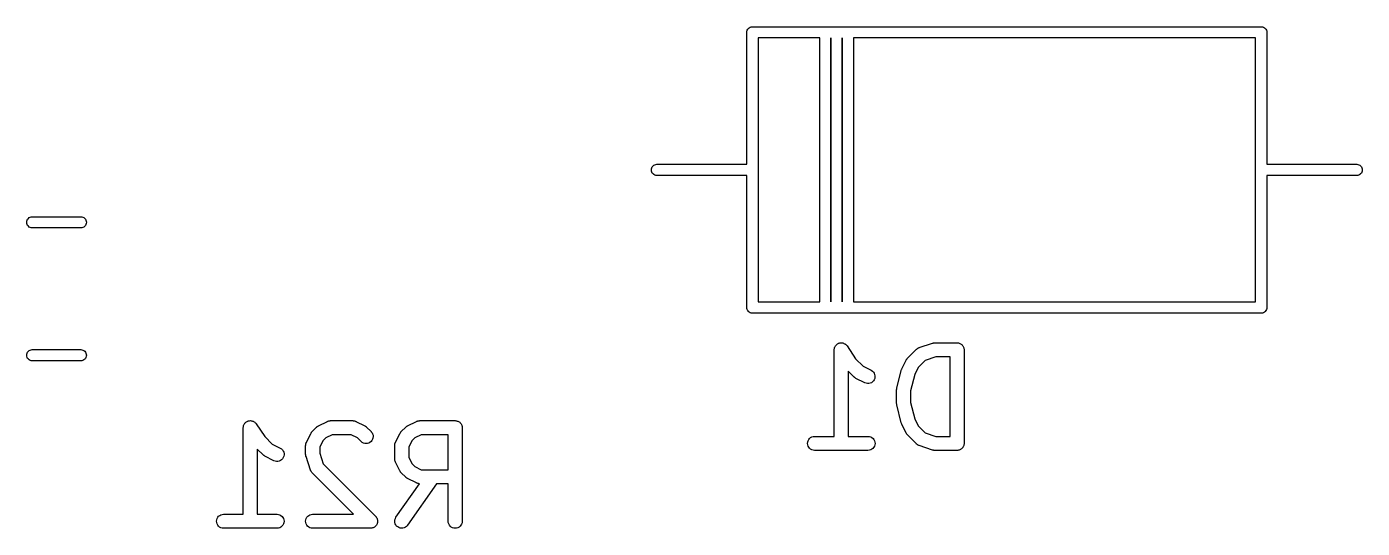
# Model space of a CAD drawing. Extents: x 0.77 to 5.19, y -2.29 to -0.61.
# Drawn here: x 3.087 to 3.65, y -0.851 to -0.64 of the extents above; entities that cross this region are included whole.
import ezdxf

# ---------------------------------------------------------------- set-up
doc = ezdxf.new("R2010")
doc.units = 0
doc.header["$MEASUREMENT"] = 0
doc.layers.add('BLACK', color=7, linetype='CONTINUOUS')

msp = doc.modelspace()

# ---------------------------------------------------------------- linework, layer by layer
at = {"layer": 'BLACK', "linetype": 'CONTINUOUS'}
for p, q in [((3.39072, -0.641218), (3.39094, -0.640807)), ((3.39094, -0.640807), (3.39123, -0.640448)), ((3.39123, -0.640448), (3.39159, -0.640152)), ((3.39159, -0.640152), (3.39201, -0.639933)), ((3.39201, -0.639933), (3.39245, -0.639798)), ((3.39245, -0.639798), (3.3928, -0.639764)), ((3.3928, -0.639764), (3.39291, -0.639752)), ((3.3928, -0.639764), (3.3928, -0.639764)), ((3.39291, -0.639752), (3.39303, -0.639764)), ((3.39303, -0.639764), (3.42351, -0.639764)), ((3.42351, -0.639764), (3.42362, -0.639752)), ((3.42362, -0.639752), (3.42374, -0.639764)), ((3.42374, -0.639764), (3.42823, -0.639764)), ((3.42823, -0.639764), (3.42835, -0.639752)), ((3.42835, -0.639752), (3.42846, -0.639764)), ((3.42846, -0.639764), (3.43295, -0.639764)), ((3.43295, -0.639764), (3.43307, -0.639752)), ((3.43307, -0.639752), (3.43319, -0.639764)), ((3.43319, -0.639764), (3.60697, -0.639764)), ((3.60697, -0.639764), (3.60709, -0.639752)), ((3.60709, -0.639752), (3.6072, -0.639764)), ((3.6072, -0.639764), (3.6072, -0.639764)), ((3.6072, -0.639764), (3.60755, -0.639798)), ((3.60755, -0.639798), (3.60799, -0.639933)), ((3.60799, -0.639933), (3.60841, -0.640152)), ((3.60841, -0.640152), (3.60877, -0.640448)), ((3.60877, -0.640448), (3.60906, -0.640807)), ((3.60906, -0.640807), (3.60928, -0.641218)), ((3.39054, -0.642126), (3.39059, -0.641663)), ((3.39055, -0.642242), (3.39054, -0.642126)), ((3.39055, -0.697638), (3.39055, -0.642242)), ((3.39059, -0.641663), (3.39072, -0.641218)), ((3.39528, -0.644488), (3.39528, -0.699884)), ((3.42126, -0.644488), (3.39528, -0.644488)), ((3.42126, -0.755512), (3.42126, -0.644488)), ((3.42598, -0.644488), (3.42598, -0.755512)), ((3.42598, -0.755512), (3.42598, -0.644488)), ((3.42598, -0.644488), (3.42598, -0.644488)), ((3.43071, -0.644488), (3.43071, -0.755512)), ((3.43071, -0.755512), (3.43071, -0.644488)), ((3.43071, -0.644488), (3.43071, -0.644488)), ((3.43543, -0.644488), (3.43543, -0.755512)), ((3.60472, -0.644488), (3.43543, -0.644488)), ((3.60472, -0.699884), (3.60472, -0.644488)), ((3.60928, -0.641218), (3.60941, -0.641663)), ((3.60941, -0.641663), (3.60946, -0.642126)), ((3.60946, -0.642126), (3.60945, -0.642242)), ((3.60945, -0.642242), (3.60945, -0.697638)), ((3.35038, -0.7), (3.35043, -0.699537)), ((3.35043, -0.700463), (3.35038, -0.7)), ((3.35043, -0.699537), (3.35056, -0.699092)), ((3.35056, -0.700908), (3.35043, -0.700463)), ((3.35056, -0.699092), (3.35078, -0.698681)), ((3.35078, -0.701319), (3.35056, -0.700908)), ((3.35078, -0.698681), (3.35108, -0.698322)), ((3.35108, -0.701678), (3.35078, -0.701319)), ((3.35108, -0.698322), (3.35144, -0.698026)), ((3.35144, -0.701974), (3.35108, -0.701678)), ((3.35144, -0.698026), (3.35185, -0.697807)), ((3.35185, -0.702193), (3.35144, -0.701974)), ((3.35185, -0.697807), (3.35229, -0.697672)), ((3.35229, -0.702328), (3.35185, -0.702193)), ((3.35229, -0.697672), (3.35264, -0.697638)), ((3.35264, -0.702362), (3.35229, -0.702328)), ((3.35264, -0.697638), (3.39055, -0.697638)), ((3.39055, -0.702362), (3.35264, -0.702362)), ((3.39055, -0.757758), (3.39055, -0.702362)), ((3.39528, -0.699884), (3.39529, -0.7)), ((3.39529, -0.7), (3.39528, -0.700116)), ((3.39528, -0.700116), (3.39528, -0.755512)), ((3.60471, -0.7), (3.60472, -0.699884)), ((3.60472, -0.700116), (3.60471, -0.7)), ((3.60472, -0.755512), (3.60472, -0.700116)), ((3.60945, -0.697638), (3.64736, -0.697638)), ((3.64736, -0.702362), (3.60945, -0.702362)), ((3.60945, -0.702362), (3.60945, -0.757758)), ((3.64736, -0.697638), (3.64771, -0.697672)), ((3.64771, -0.702328), (3.64736, -0.702362)), ((3.64771, -0.697672), (3.64815, -0.697807)), ((3.64815, -0.702193), (3.64771, -0.702328)), ((3.64815, -0.697807), (3.64856, -0.698026)), ((3.64856, -0.701974), (3.64815, -0.702193)), ((3.64856, -0.698026), (3.64892, -0.698322)), ((3.64892, -0.701678), (3.64856, -0.701974)), ((3.64892, -0.698322), (3.64922, -0.698681)), ((3.64922, -0.701319), (3.64892, -0.701678)), ((3.64922, -0.698681), (3.64944, -0.699092)), ((3.64944, -0.700908), (3.64922, -0.701319)), ((3.64944, -0.699092), (3.64957, -0.699537)), ((3.64957, -0.700463), (3.64944, -0.700908)), ((3.64957, -0.699537), (3.64962, -0.7)), ((3.64962, -0.7), (3.64957, -0.700463)), ((3.08745, -0.722047), (3.08749, -0.721584)), ((3.08749, -0.72251), (3.08745, -0.722047)), ((3.08749, -0.721584), (3.08763, -0.721139)), ((3.08763, -0.722956), (3.08749, -0.72251)), ((3.08763, -0.721139), (3.08785, -0.720729)), ((3.08785, -0.723366), (3.08763, -0.722956)), ((3.08785, -0.720729), (3.08814, -0.720369)), ((3.08814, -0.723726), (3.08785, -0.723366)), ((3.08814, -0.720369), (3.0885, -0.720074)), ((3.0885, -0.724021), (3.08814, -0.723726)), ((3.0885, -0.720074), (3.08891, -0.719854)), ((3.08891, -0.72424), (3.0885, -0.724021)), ((3.08891, -0.719854), (3.08936, -0.719719)), ((3.08936, -0.724375), (3.08891, -0.72424)), ((3.08936, -0.719719), (3.0897, -0.719685)), ((3.0897, -0.724409), (3.08936, -0.724375)), ((3.0897, -0.719685), (3.1103, -0.719685)), ((3.1103, -0.724409), (3.0897, -0.724409)), ((3.1103, -0.719685), (3.11064, -0.719719)), ((3.11064, -0.724375), (3.1103, -0.724409)), ((3.11064, -0.719719), (3.11109, -0.719854)), ((3.11109, -0.72424), (3.11064, -0.724375)), ((3.11109, -0.719854), (3.1115, -0.720074)), ((3.1115, -0.724021), (3.11109, -0.72424)), ((3.1115, -0.720074), (3.11186, -0.720369)), ((3.11186, -0.723726), (3.1115, -0.724021)), ((3.11186, -0.720369), (3.11215, -0.720729)), ((3.11215, -0.723366), (3.11186, -0.723726)), ((3.11215, -0.720729), (3.11237, -0.721139)), ((3.11237, -0.722956), (3.11215, -0.723366)), ((3.11237, -0.721139), (3.11251, -0.721584)), ((3.11251, -0.72251), (3.11237, -0.722956)), ((3.11251, -0.721584), (3.11255, -0.722047)), ((3.11255, -0.722047), (3.11251, -0.72251)), ((3.39054, -0.757874), (3.39055, -0.757758)), ((3.39059, -0.758337), (3.39054, -0.757874)), ((3.39072, -0.758782), (3.39059, -0.758337)), ((3.39086, -0.759042), (3.39072, -0.758782)), ((3.39528, -0.755512), (3.42126, -0.755512)), ((3.43543, -0.755512), (3.60472, -0.755512)), ((3.60928, -0.758782), (3.60906, -0.759193)), ((3.60941, -0.758337), (3.60928, -0.758782)), ((3.60945, -0.75799), (3.60941, -0.758337)), ((3.60945, -0.757758), (3.60946, -0.757874)), ((3.60946, -0.757874), (3.60945, -0.75799)), ((3.60945, -0.75799), (3.60945, -0.75799)), ((3.39094, -0.759193), (3.39086, -0.759042)), ((3.39123, -0.759552), (3.39094, -0.759193)), ((3.39159, -0.759848), (3.39123, -0.759552)), ((3.39201, -0.760067), (3.39159, -0.759848)), ((3.39245, -0.760202), (3.39201, -0.760067)), ((3.39291, -0.760248), (3.39245, -0.760202)), ((3.39303, -0.760236), (3.39291, -0.760248)), ((3.42351, -0.760236), (3.39303, -0.760236)), ((3.42362, -0.760248), (3.42351, -0.760236)), ((3.42374, -0.760236), (3.42362, -0.760248)), ((3.42823, -0.760236), (3.42374, -0.760236)), ((3.42835, -0.760248), (3.42823, -0.760236)), ((3.42846, -0.760236), (3.42835, -0.760248)), ((3.43295, -0.760236), (3.42846, -0.760236)), ((3.43307, -0.760248), (3.43295, -0.760236)), ((3.43319, -0.760236), (3.43307, -0.760248)), ((3.60697, -0.760236), (3.43319, -0.760236)), ((3.60709, -0.760248), (3.60697, -0.760236)), ((3.60755, -0.760202), (3.60709, -0.760248)), ((3.60799, -0.760067), (3.60755, -0.760202)), ((3.60841, -0.759848), (3.60799, -0.760067)), ((3.60877, -0.759552), (3.60841, -0.759848)), ((3.60906, -0.759193), (3.60877, -0.759552)), ((3.0885, -0.775979), (3.08891, -0.77576)), ((3.08891, -0.77576), (3.08936, -0.775625)), ((3.08936, -0.775625), (3.0897, -0.775591)), ((3.0897, -0.775591), (3.1103, -0.775591)), ((3.1103, -0.775591), (3.11064, -0.775625)), ((3.11064, -0.775625), (3.11109, -0.77576)), ((3.11109, -0.77576), (3.1115, -0.775979)), ((3.42736, -0.775643), (3.42739, -0.775361)), ((3.42736, -0.775647), (3.42736, -0.775643)), ((3.42736, -0.775648), (3.42736, -0.775647)), ((3.42736, -0.775684), (3.42736, -0.775648)), ((3.42736, -0.775648), (3.42736, -0.775648)), ((3.42736, -0.812102), (3.42736, -0.775684)), ((3.42739, -0.775361), (3.42743, -0.775075)), ((3.42743, -0.77507), (3.42752, -0.77477)), ((3.42743, -0.775073), (3.42743, -0.77507)), ((3.42743, -0.775075), (3.42743, -0.775073)), ((3.42752, -0.77477), (3.4276, -0.774525)), ((3.4276, -0.774521), (3.42775, -0.774257)), ((3.4276, -0.774523), (3.4276, -0.774521)), ((3.4276, -0.774525), (3.4276, -0.774523)), ((3.42775, -0.774257), (3.42788, -0.77402)), ((3.42788, -0.774016), (3.42806, -0.773797)), ((3.42788, -0.774018), (3.42788, -0.774016)), ((3.42788, -0.77402), (3.42788, -0.774018)), ((3.42806, -0.773797), (3.42825, -0.773578)), ((3.42825, -0.773575), (3.42847, -0.773399)), ((3.42825, -0.773576), (3.42825, -0.773575)), ((3.42825, -0.773578), (3.42825, -0.773576)), ((3.42847, -0.773399), (3.42869, -0.773216)), ((3.42869, -0.773216), (3.4287, -0.773215)), ((3.4287, -0.773214), (3.42895, -0.773083)), ((3.4287, -0.773215), (3.4287, -0.773214)), ((3.42895, -0.773083), (3.4292, -0.772948)), ((3.4292, -0.772948), (3.42921, -0.772948)), ((3.42921, -0.772946), (3.42948, -0.772866)), ((3.42921, -0.772948), (3.42921, -0.772946)), ((3.42948, -0.772866), (3.42976, -0.772785)), ((3.42976, -0.772784), (3.43004, -0.772758)), ((3.42976, -0.772785), (3.42976, -0.772784)), ((3.42976, -0.772784), (3.42976, -0.772784)), ((3.43004, -0.772758), (3.43033, -0.772732)), ((3.43033, -0.772732), (3.43034, -0.772732)), ((3.43033, -0.772732), (3.43033, -0.772732)), ((3.43034, -0.772732), (3.43061, -0.772761)), ((3.43061, -0.772761), (3.4309, -0.772791)), ((3.4309, -0.772791), (3.43091, -0.772792)), ((3.43091, -0.772792), (3.43091, -0.772792)), ((3.43091, -0.772792), (3.43119, -0.772878)), ((3.43119, -0.772878), (3.43145, -0.77296)), ((3.43145, -0.77296), (3.43146, -0.772961)), ((3.43146, -0.772961), (3.43146, -0.772962)), ((3.43146, -0.772962), (3.43172, -0.773104)), ((3.43172, -0.773104), (3.43196, -0.773234)), ((3.43196, -0.773234), (3.43196, -0.773235)), ((3.43196, -0.773235), (3.43197, -0.773236)), ((3.43197, -0.773236), (3.43218, -0.773416)), ((3.43218, -0.773416), (3.43241, -0.7736)), ((3.43241, -0.7736), (3.43241, -0.773602)), ((3.43241, -0.773602), (3.43241, -0.773604)), ((3.43241, -0.773604), (3.43259, -0.77382)), ((3.43259, -0.77382), (3.43277, -0.774046)), ((3.43277, -0.774046), (3.43636, -0.779427)), ((3.45822, -0.779221), (3.46197, -0.775471)), ((3.46197, -0.775471), (3.462, -0.775442)), ((3.462, -0.775442), (3.46207, -0.775388)), ((3.46207, -0.775388), (3.46213, -0.775325)), ((3.46213, -0.775325), (3.4623, -0.775208)), ((3.4623, -0.775208), (3.46245, -0.775083)), ((3.46245, -0.775083), (3.46253, -0.775043)), ((3.46253, -0.775043), (3.4626, -0.774993)), ((3.4626, -0.774993), (3.46279, -0.77491)), ((3.46279, -0.77491), (3.46296, -0.774817)), ((3.46296, -0.774817), (3.46305, -0.774793)), ((3.46305, -0.774793), (3.46313, -0.774758)), ((3.46313, -0.774758), (3.46875, -0.772883)), ((3.46875, -0.772883), (3.46879, -0.77287)), ((3.46879, -0.77287), (3.46895, -0.772836)), ((3.46895, -0.772836), (3.46911, -0.772788)), ((3.46911, -0.772788), (3.46923, -0.772776)), ((3.46923, -0.772776), (3.46935, -0.77275)), ((3.46935, -0.77275), (3.46952, -0.772748)), ((3.46952, -0.772748), (3.46969, -0.772731)), ((3.46969, -0.772731), (3.47906, -0.772731)), ((3.47906, -0.772731), (3.47908, -0.772732)), ((3.47908, -0.772732), (3.47908, -0.772732)), ((3.47908, -0.772732), (3.47908, -0.772732)), ((3.47908, -0.772732), (3.4791, -0.772732)), ((3.4791, -0.772732), (3.47938, -0.772763)), ((3.47938, -0.772763), (3.47965, -0.772792)), ((3.47965, -0.772792), (3.47966, -0.772795)), ((3.47966, -0.772795), (3.47967, -0.772796)), ((3.47967, -0.772796), (3.47994, -0.77288)), ((3.47994, -0.77288), (3.4802, -0.772962)), ((3.4802, -0.772962), (3.48021, -0.772967)), ((3.48021, -0.772967), (3.48022, -0.77297)), ((3.48022, -0.77297), (3.48047, -0.773105)), ((3.48047, -0.773105), (3.48071, -0.773236)), ((3.48071, -0.773236), (3.48072, -0.773243)), ((3.48072, -0.773243), (3.48073, -0.773248)), ((3.48073, -0.773248), (3.48094, -0.773427)), ((3.48094, -0.773427), (3.48115, -0.773604)), ((3.48115, -0.773604), (3.48116, -0.773612)), ((3.48116, -0.773612), (3.48117, -0.773618)), ((3.48117, -0.773618), (3.48134, -0.773833)), ((3.48134, -0.773833), (3.48152, -0.77405)), ((3.48152, -0.77405), (3.48152, -0.774059)), ((3.48152, -0.774059), (3.48153, -0.774067)), ((3.48153, -0.774067), (3.48166, -0.774313)), ((3.48166, -0.774313), (3.48179, -0.774559)), ((3.48179, -0.774559), (3.48179, -0.774569)), ((3.48179, -0.774569), (3.4818, -0.774578)), ((3.4818, -0.774578), (3.48187, -0.774841)), ((3.48187, -0.774841), (3.48196, -0.775111)), ((3.48196, -0.775111), (3.48196, -0.775121)), ((3.48196, -0.775121), (3.48196, -0.775131)), ((3.48196, -0.775131), (3.48198, -0.775407)), ((3.48198, -0.775407), (3.48201, -0.775684)), ((3.48201, -0.775684), (3.48201, -0.815054)), ((3.08745, -0.777953), (3.08749, -0.77749)), ((3.08749, -0.778416), (3.08745, -0.777953)), ((3.08749, -0.77749), (3.08763, -0.777044)), ((3.08763, -0.778861), (3.08749, -0.778416)), ((3.08763, -0.777044), (3.08785, -0.776634)), ((3.08785, -0.779271), (3.08763, -0.778861)), ((3.08785, -0.776634), (3.08814, -0.776274)), ((3.08814, -0.779631), (3.08785, -0.779271)), ((3.08814, -0.776274), (3.0885, -0.775979)), ((3.0885, -0.779926), (3.08814, -0.779631)), ((3.08891, -0.780146), (3.0885, -0.779926)), ((3.08936, -0.780281), (3.08891, -0.780146)), ((3.0897, -0.780315), (3.08936, -0.780281)), ((3.1103, -0.780315), (3.0897, -0.780315)), ((3.11064, -0.780281), (3.1103, -0.780315)), ((3.11109, -0.780146), (3.11064, -0.780281)), ((3.1115, -0.779926), (3.11109, -0.780146)), ((3.1115, -0.775979), (3.11186, -0.776274)), ((3.11186, -0.779631), (3.1115, -0.779926)), ((3.11186, -0.776274), (3.11215, -0.776634)), ((3.11215, -0.779271), (3.11186, -0.779631)), ((3.11215, -0.776634), (3.11237, -0.777044)), ((3.11237, -0.778861), (3.11215, -0.779271)), ((3.11237, -0.777044), (3.11251, -0.77749)), ((3.11251, -0.778416), (3.11237, -0.778861)), ((3.11251, -0.77749), (3.11255, -0.777953)), ((3.11255, -0.777953), (3.11251, -0.778416)), ((3.43636, -0.779427), (3.43956, -0.782631)), ((3.4558, -0.783738), (3.45767, -0.779988)), ((3.45767, -0.779988), (3.45769, -0.779951)), ((3.45769, -0.779951), (3.45778, -0.779812)), ((3.45778, -0.779812), (3.45786, -0.779666)), ((3.45786, -0.779666), (3.45794, -0.779571)), ((3.45794, -0.779571), (3.458, -0.779468)), ((3.458, -0.779468), (3.45812, -0.779349)), ((3.45812, -0.779349), (3.45822, -0.779221)), ((3.46566, -0.78014), (3.46274, -0.783058)), ((3.47016, -0.778637), (3.46566, -0.78014)), ((3.47611, -0.778637), (3.47016, -0.778637)), ((3.47611, -0.812102), (3.47611, -0.778637)), ((3.43573, -0.787146), (3.43327, -0.784688)), ((3.43327, -0.784688), (3.43327, -0.812102)), ((3.43956, -0.782631), (3.44288, -0.784292)), ((3.44288, -0.784292), (3.44292, -0.784311)), ((3.44292, -0.784311), (3.4434, -0.784624)), ((3.4434, -0.784624), (3.44382, -0.785026)), ((3.44382, -0.785026), (3.44415, -0.7855)), ((3.44415, -0.7855), (3.44437, -0.786029)), ((3.44437, -0.786029), (3.4445, -0.786592)), ((3.4445, -0.786592), (3.44451, -0.787168)), ((3.4537, -0.791841), (3.45557, -0.784342)), ((3.45557, -0.784342), (3.45558, -0.784302)), ((3.45558, -0.784302), (3.45559, -0.784289)), ((3.45559, -0.784276), (3.45569, -0.784019)), ((3.45559, -0.784289), (3.45559, -0.784276)), ((3.45569, -0.784019), (3.45578, -0.783762)), ((3.45578, -0.783762), (3.45579, -0.78375)), ((3.45579, -0.78375), (3.4558, -0.783738)), ((3.46122, -0.786089), (3.45951, -0.792921)), ((3.46274, -0.783058), (3.46122, -0.786089)), ((3.43585, -0.787251), (3.43573, -0.787146)), ((3.43597, -0.787367), (3.43585, -0.787251)), ((3.43608, -0.787434), (3.43597, -0.787367)), ((3.43617, -0.787512), (3.43608, -0.787434)), ((3.43632, -0.78759), (3.43617, -0.787512)), ((3.43646, -0.78768), (3.43632, -0.78759)), ((3.43649, -0.787699), (3.43646, -0.78768)), ((3.44024, -0.789574), (3.43649, -0.787699)), ((3.44078, -0.78978), (3.44024, -0.789574)), ((3.44135, -0.789878), (3.44078, -0.78978)), ((3.44193, -0.789863), (3.44135, -0.789878)), ((3.44249, -0.789737), (3.44193, -0.789863)), ((3.44301, -0.789504), (3.44249, -0.789737)), ((3.44349, -0.789174), (3.44301, -0.789504)), ((3.44389, -0.788757), (3.44349, -0.789174)), ((3.4442, -0.788272), (3.44389, -0.788757)), ((3.44441, -0.787735), (3.4442, -0.788272)), ((3.44451, -0.787168), (3.44441, -0.787735)), ((3.45361, -0.792411), (3.45365, -0.792177)), ((3.45362, -0.792464), (3.45361, -0.792411)), ((3.45361, -0.792516), (3.45362, -0.792464)), ((3.45361, -0.792557), (3.45361, -0.792516)), ((3.45361, -0.798181), (3.45361, -0.792557)), ((3.45365, -0.792177), (3.45367, -0.791943)), ((3.45367, -0.791943), (3.45369, -0.791893)), ((3.45369, -0.791893), (3.4537, -0.791841)), ((3.45361, -0.798234), (3.45361, -0.798181)), ((3.45361, -0.798286), (3.45361, -0.798234)), ((3.45951, -0.792921), (3.45951, -0.797818)), ((3.45951, -0.797818), (3.46122, -0.80465)), ((3.45364, -0.79852), (3.45361, -0.798286)), ((3.45367, -0.798755), (3.45364, -0.79852)), ((3.45368, -0.798805), (3.45367, -0.798755)), ((3.45369, -0.798858), (3.45368, -0.798805)), ((3.4537, -0.798898), (3.45369, -0.798858)), ((3.45557, -0.806397), (3.4537, -0.798898)), ((3.17861, -0.808399), (3.17865, -0.808117)), ((3.17861, -0.808403), (3.17861, -0.808399)), ((3.17861, -0.808404), (3.17861, -0.808403)), ((3.17861, -0.80844), (3.17861, -0.808404)), ((3.17861, -0.808404), (3.17861, -0.808404)), ((3.17861, -0.844857), (3.17861, -0.80844)), ((3.17865, -0.808117), (3.17868, -0.807831)), ((3.17868, -0.807826), (3.17877, -0.807544)), ((3.17868, -0.807829), (3.17868, -0.807826)), ((3.17868, -0.807831), (3.17868, -0.807829)), ((3.17877, -0.807544), (3.17885, -0.807281)), ((3.17885, -0.807277), (3.179, -0.807012)), ((3.17885, -0.807279), (3.17885, -0.807277)), ((3.17885, -0.807281), (3.17885, -0.807279)), ((3.179, -0.807012), (3.17913, -0.806776)), ((3.17913, -0.806772), (3.17931, -0.806553)), ((3.17913, -0.806774), (3.17913, -0.806772)), ((3.17913, -0.806776), (3.17913, -0.806774)), ((3.17931, -0.806553), (3.1795, -0.806334)), ((3.1795, -0.806331), (3.17972, -0.806151)), ((3.1795, -0.806332), (3.1795, -0.806331)), ((3.1795, -0.806334), (3.1795, -0.806332)), ((3.17972, -0.806151), (3.17995, -0.805972)), ((3.17995, -0.805969), (3.1802, -0.805839)), ((3.17995, -0.805971), (3.17995, -0.805969)), ((3.17995, -0.805972), (3.17995, -0.805971)), ((3.1802, -0.805839), (3.18046, -0.805704)), ((3.18046, -0.805702), (3.18073, -0.805622)), ((3.18046, -0.805703), (3.18046, -0.805702)), ((3.18046, -0.805704), (3.18046, -0.805703)), ((3.18073, -0.805622), (3.18101, -0.805541)), ((3.18101, -0.80554), (3.18129, -0.805514)), ((3.18101, -0.805541), (3.18101, -0.80554)), ((3.18101, -0.80554), (3.18101, -0.80554)), ((3.18129, -0.805514), (3.18158, -0.805487)), ((3.18158, -0.805487), (3.18159, -0.805488)), ((3.18159, -0.805488), (3.18159, -0.805487)), ((3.18159, -0.805487), (3.18187, -0.805517)), ((3.18187, -0.805517), (3.18216, -0.805547)), ((3.18216, -0.805547), (3.18216, -0.805547)), ((3.18216, -0.805547), (3.18216, -0.805548)), ((3.18216, -0.805548), (3.18244, -0.805634)), ((3.18244, -0.805634), (3.18271, -0.805716)), ((3.18271, -0.805716), (3.18271, -0.805717)), ((3.18271, -0.805717), (3.18271, -0.805718)), ((3.18271, -0.805718), (3.18297, -0.80586)), ((3.18297, -0.80586), (3.18321, -0.80599)), ((3.18321, -0.80599), (3.18322, -0.805991)), ((3.18322, -0.805991), (3.18322, -0.805992)), ((3.18322, -0.805992), (3.18343, -0.806171)), ((3.18343, -0.806171), (3.18366, -0.806356)), ((3.18366, -0.806356), (3.18366, -0.806358)), ((3.18366, -0.806358), (3.18366, -0.80636)), ((3.18366, -0.80636), (3.18384, -0.806576)), ((3.18384, -0.806576), (3.18402, -0.806802)), ((3.18402, -0.806802), (3.18761, -0.812183)), ((3.2076, -0.810102), (3.20948, -0.808227)), ((3.20948, -0.808227), (3.2095, -0.808198)), ((3.2095, -0.808198), (3.20963, -0.808095)), ((3.20963, -0.808095), (3.20976, -0.807981)), ((3.20976, -0.807981), (3.20986, -0.807915)), ((3.20986, -0.807915), (3.20996, -0.807839)), ((3.20996, -0.807839), (3.2101, -0.807762)), ((3.2101, -0.807762), (3.21024, -0.807674)), ((3.21024, -0.807674), (3.21399, -0.805799)), ((3.21399, -0.805799), (3.21403, -0.805781)), ((3.21403, -0.805781), (3.21411, -0.805751)), ((3.21411, -0.805751), (3.21419, -0.80571)), ((3.21419, -0.80571), (3.21438, -0.805652)), ((3.21438, -0.805652), (3.21457, -0.805582)), ((3.21457, -0.805582), (3.21466, -0.805569)), ((3.21466, -0.805569), (3.21474, -0.805544)), ((3.21474, -0.805544), (3.21494, -0.805524)), ((3.21494, -0.805524), (3.21514, -0.805492)), ((3.21514, -0.805492), (3.21523, -0.805496)), ((3.21523, -0.805496), (3.21531, -0.805487)), ((3.21531, -0.805487), (3.22469, -0.805487)), ((3.22469, -0.805487), (3.22473, -0.805488)), ((3.22473, -0.805488), (3.22481, -0.805497)), ((3.22481, -0.805497), (3.2249, -0.805495)), ((3.2249, -0.805495), (3.2251, -0.805529)), ((3.2251, -0.805529), (3.2253, -0.805552)), ((3.2253, -0.805552), (3.22538, -0.805578)), ((3.22538, -0.805578), (3.22547, -0.805593)), ((3.22547, -0.805593), (3.22566, -0.805665)), ((3.22566, -0.805665), (3.22585, -0.805726)), ((3.22585, -0.805726), (3.22593, -0.805768)), ((3.22593, -0.805768), (3.22601, -0.805799)), ((3.22601, -0.805799), (3.22976, -0.807674)), ((3.22976, -0.807674), (3.22979, -0.807693)), ((3.22979, -0.807693), (3.22993, -0.807783)), ((3.22993, -0.807783), (3.23008, -0.807861)), ((3.23008, -0.807861), (3.23017, -0.807939)), ((3.23017, -0.807939), (3.23028, -0.808006)), ((3.23028, -0.808006), (3.2304, -0.808122)), ((3.2304, -0.808122), (3.23052, -0.808227)), ((3.23052, -0.808227), (3.2324, -0.810102)), ((3.2451, -0.810102), (3.24697, -0.808227)), ((3.24697, -0.808227), (3.247, -0.808198)), ((3.247, -0.808198), (3.24713, -0.808095)), ((3.24713, -0.808095), (3.24725, -0.807981)), ((3.24725, -0.807981), (3.24735, -0.807915)), ((3.24735, -0.807915), (3.24745, -0.807839)), ((3.24745, -0.807839), (3.2476, -0.807762)), ((3.2476, -0.807762), (3.24774, -0.807674)), ((3.24774, -0.807674), (3.25149, -0.805799)), ((3.25149, -0.805799), (3.25152, -0.805781)), ((3.25152, -0.805781), (3.25161, -0.805751)), ((3.25161, -0.805751), (3.25168, -0.80571)), ((3.25168, -0.80571), (3.25188, -0.805652)), ((3.25188, -0.805652), (3.25207, -0.805582)), ((3.25207, -0.805582), (3.25215, -0.805569)), ((3.25215, -0.805569), (3.25223, -0.805544)), ((3.25223, -0.805544), (3.25244, -0.805524)), ((3.25244, -0.805524), (3.25264, -0.805492)), ((3.25264, -0.805492), (3.25272, -0.805496)), ((3.25272, -0.805496), (3.25281, -0.805487)), ((3.25281, -0.805487), (3.26781, -0.805487)), ((3.26781, -0.805487), (3.26783, -0.805488)), ((3.26783, -0.805488), (3.26783, -0.805487)), ((3.26783, -0.805487), (3.26783, -0.805488)), ((3.26783, -0.805488), (3.26785, -0.805488)), ((3.26785, -0.805488), (3.26813, -0.805519)), ((3.26813, -0.805519), (3.2684, -0.805548)), ((3.2684, -0.805548), (3.26841, -0.805551)), ((3.26841, -0.805551), (3.26842, -0.805552)), ((3.26842, -0.805552), (3.26868, -0.805636)), ((3.26868, -0.805636), (3.26895, -0.805718)), ((3.26895, -0.805718), (3.26896, -0.805723)), ((3.26896, -0.805723), (3.26897, -0.805726)), ((3.26897, -0.805726), (3.26921, -0.805861)), ((3.26921, -0.805861), (3.26946, -0.805992)), ((3.26946, -0.805992), (3.26947, -0.805999)), ((3.26947, -0.805999), (3.26947, -0.806004)), ((3.26947, -0.806004), (3.26969, -0.806183)), ((3.26969, -0.806183), (3.2699, -0.80636)), ((3.2699, -0.80636), (3.26991, -0.806368)), ((3.26991, -0.806368), (3.26992, -0.806374)), ((3.26992, -0.806374), (3.27009, -0.806589)), ((3.27009, -0.806589), (3.27027, -0.806806)), ((3.27027, -0.806806), (3.27027, -0.806815)), ((3.27027, -0.806815), (3.27028, -0.806823)), ((3.27028, -0.806823), (3.27041, -0.807069)), ((3.27041, -0.807069), (3.27054, -0.807315)), ((3.27054, -0.807315), (3.27054, -0.807325)), ((3.27054, -0.807325), (3.27054, -0.807334)), ((3.27054, -0.807334), (3.27062, -0.807601)), ((3.27062, -0.807601), (3.2707, -0.807867)), ((3.2707, -0.807867), (3.2707, -0.807877)), ((3.2707, -0.807877), (3.27071, -0.807887)), ((3.27071, -0.807887), (3.27073, -0.808163)), ((3.27073, -0.808163), (3.27076, -0.80844)), ((3.27076, -0.80844), (3.27076, -0.84781)), ((3.45558, -0.80641), (3.45557, -0.806397)), ((3.45558, -0.806423), (3.45558, -0.80641)), ((3.45567, -0.806678), (3.45558, -0.806423)), ((3.45577, -0.806939), (3.45567, -0.806678)), ((3.45577, -0.806951), (3.45577, -0.806939)), ((3.45578, -0.806964), (3.45577, -0.806951)), ((3.4558, -0.807001), (3.45578, -0.806964)), ((3.45767, -0.810751), (3.4558, -0.807001)), ((3.46122, -0.80465), (3.46274, -0.807681)), ((3.46274, -0.807681), (3.46566, -0.810599)), ((3.18761, -0.812183), (3.19082, -0.815387)), ((3.20497, -0.815157), (3.20504, -0.814968)), ((3.20504, -0.814968), (3.2051, -0.814776)), ((3.2051, -0.814776), (3.20514, -0.8147)), ((3.20514, -0.8147), (3.20517, -0.814619)), ((3.20517, -0.814619), (3.20705, -0.810869)), ((3.20705, -0.810869), (3.20707, -0.810832)), ((3.20707, -0.810832), (3.20716, -0.810693)), ((3.20716, -0.810693), (3.20724, -0.810547)), ((3.20724, -0.810547), (3.20731, -0.810452)), ((3.20731, -0.810452), (3.20738, -0.810349)), ((3.20738, -0.810349), (3.2075, -0.81023)), ((3.2075, -0.81023), (3.2076, -0.810102)), ((3.21212, -0.813939), (3.21077, -0.816636)), ((3.21331, -0.812742), (3.21212, -0.813939)), ((3.21601, -0.811393), (3.21331, -0.812742)), ((3.22399, -0.811393), (3.21601, -0.811393)), ((3.22669, -0.812742), (3.22399, -0.811393)), ((3.22822, -0.814278), (3.22669, -0.812742)), ((3.22867, -0.814643), (3.22822, -0.814278)), ((3.22918, -0.814916), (3.22867, -0.814643)), ((3.22973, -0.815084), (3.22918, -0.814916)), ((3.2303, -0.815142), (3.22973, -0.815084)), ((3.23087, -0.815088), (3.2303, -0.815142)), ((3.23143, -0.814924), (3.23087, -0.815088)), ((3.23194, -0.814655), (3.23143, -0.814924)), ((3.23238, -0.814292), (3.23194, -0.814655)), ((3.23275, -0.813849), (3.23238, -0.814292)), ((3.2324, -0.810102), (3.23243, -0.810131)), ((3.23243, -0.810131), (3.23279, -0.810582)), ((3.23303, -0.813343), (3.23275, -0.813849)), ((3.23279, -0.810582), (3.23305, -0.811093)), ((3.2332, -0.812794), (3.23303, -0.813343)), ((3.23305, -0.811093), (3.23321, -0.811647)), ((3.23326, -0.812221), (3.2332, -0.812794)), ((3.23321, -0.811647), (3.23326, -0.812221)), ((3.24246, -0.815157), (3.24253, -0.814968)), ((3.24253, -0.814968), (3.2426, -0.814776)), ((3.2426, -0.814776), (3.24264, -0.8147)), ((3.24264, -0.8147), (3.24267, -0.814619)), ((3.24267, -0.814619), (3.24454, -0.810869)), ((3.24454, -0.810869), (3.24456, -0.810832)), ((3.24456, -0.810832), (3.24465, -0.810693)), ((3.24465, -0.810693), (3.24473, -0.810547)), ((3.24473, -0.810547), (3.24481, -0.810452)), ((3.24481, -0.810452), (3.24488, -0.810349)), ((3.24488, -0.810349), (3.24499, -0.81023)), ((3.24499, -0.81023), (3.2451, -0.810102)), ((3.24961, -0.813939), (3.24826, -0.816636)), ((3.25081, -0.812742), (3.24961, -0.813939)), ((3.25351, -0.811393), (3.25081, -0.812742)), ((3.26485, -0.811393), (3.25351, -0.811393)), ((3.26485, -0.82611), (3.26485, -0.811393)), ((3.41611, -0.815034), (3.41617, -0.814461)), ((3.41617, -0.815608), (3.41611, -0.815034)), ((3.41617, -0.814461), (3.41634, -0.81391)), ((3.41634, -0.81391), (3.41662, -0.813403)), ((3.41662, -0.813403), (3.41699, -0.812959)), ((3.41699, -0.812959), (3.41743, -0.812595)), ((3.41743, -0.812595), (3.41794, -0.812324)), ((3.41794, -0.812324), (3.41849, -0.812158)), ((3.41849, -0.812158), (3.41907, -0.812102)), ((3.41907, -0.812102), (3.42736, -0.812102)), ((3.43327, -0.812102), (3.44156, -0.812102)), ((3.44156, -0.812102), (3.4416, -0.812102)), ((3.4416, -0.812102), (3.44218, -0.812166)), ((3.44218, -0.812166), (3.44273, -0.81234)), ((3.44273, -0.81234), (3.44323, -0.812618)), ((3.44323, -0.812618), (3.44367, -0.812988)), ((3.44367, -0.812988), (3.44403, -0.813438)), ((3.44403, -0.813438), (3.4443, -0.813948)), ((3.4443, -0.813948), (3.44446, -0.814501)), ((3.44446, -0.814501), (3.44452, -0.815075)), ((3.44452, -0.815075), (3.44446, -0.815648)), ((3.45776, -0.810891), (3.45767, -0.810751)), ((3.45783, -0.811038), (3.45776, -0.810891)), ((3.45791, -0.811134), (3.45783, -0.811038)), ((3.45798, -0.811238), (3.45791, -0.811134)), ((3.45809, -0.811359), (3.45798, -0.811238)), ((3.45819, -0.811489), (3.45809, -0.811359)), ((3.45822, -0.811518), (3.45819, -0.811489)), ((3.46197, -0.815267), (3.45822, -0.811518)), ((3.46566, -0.810599), (3.47016, -0.812102)), ((3.47016, -0.812102), (3.47611, -0.812102)), ((3.48201, -0.815096), (3.48198, -0.815372)), ((3.48201, -0.815054), (3.48201, -0.815074)), ((3.48201, -0.815074), (3.48201, -0.815075)), ((3.48201, -0.815075), (3.48201, -0.815076)), ((3.48201, -0.815076), (3.48201, -0.815096)), ((3.18698, -0.819902), (3.18452, -0.817444)), ((3.18452, -0.817444), (3.18452, -0.844857)), ((3.18711, -0.820007), (3.18698, -0.819902)), ((3.18723, -0.820123), (3.18711, -0.820007)), ((3.18733, -0.82019), (3.18723, -0.820123)), ((3.18742, -0.820268), (3.18733, -0.82019)), ((3.18757, -0.820346), (3.18742, -0.820268)), ((3.18771, -0.820436), (3.18757, -0.820346)), ((3.18775, -0.820455), (3.18771, -0.820436)), ((3.1915, -0.82233), (3.18775, -0.820455)), ((3.19082, -0.815387), (3.19414, -0.817048)), ((3.19414, -0.817048), (3.19417, -0.817066)), ((3.19417, -0.817066), (3.19466, -0.81738)), ((3.19466, -0.81738), (3.19507, -0.817782)), ((3.19507, -0.817782), (3.1954, -0.818256)), ((3.1954, -0.818256), (3.19563, -0.818784)), ((3.19566, -0.820491), (3.19545, -0.821028)), ((3.19563, -0.818784), (3.19575, -0.819348)), ((3.19576, -0.819924), (3.19566, -0.820491)), ((3.19575, -0.819348), (3.19576, -0.819924)), ((3.20486, -0.815898), (3.20487, -0.815812)), ((3.20486, -0.815939), (3.20486, -0.815898)), ((3.20486, -0.819689), (3.20486, -0.815939)), ((3.20488, -0.819854), (3.20486, -0.819689)), ((3.20487, -0.815725), (3.2049, -0.815526)), ((3.20487, -0.815812), (3.20487, -0.815725)), ((3.20488, -0.82002), (3.20488, -0.819854)), ((3.20491, -0.82014), (3.20488, -0.82002)), ((3.2049, -0.815526), (3.20493, -0.815325)), ((3.20492, -0.820262), (3.20491, -0.82014)), ((3.20497, -0.820421), (3.20492, -0.820262)), ((3.20493, -0.815325), (3.20495, -0.815243)), ((3.20495, -0.815243), (3.20497, -0.815157)), ((3.205, -0.820583), (3.20497, -0.820421)), ((3.20501, -0.820623), (3.205, -0.820583)), ((3.20689, -0.826247), (3.20501, -0.820623)), ((3.21077, -0.816636), (3.21077, -0.81921)), ((3.21077, -0.81921), (3.21227, -0.823718)), ((3.24236, -0.815725), (3.2424, -0.815526)), ((3.24237, -0.815812), (3.24236, -0.815725)), ((3.24236, -0.815898), (3.24237, -0.815812)), ((3.24236, -0.815939), (3.24236, -0.815898)), ((3.24236, -0.821564), (3.24236, -0.815939)), ((3.2424, -0.815526), (3.24242, -0.815325)), ((3.24242, -0.815325), (3.24245, -0.815243)), ((3.24245, -0.815243), (3.24246, -0.815157)), ((3.24826, -0.816636), (3.24826, -0.820866)), ((3.41633, -0.81616), (3.41617, -0.815608)), ((3.4166, -0.816671), (3.41633, -0.81616)), ((3.41696, -0.81712), (3.4166, -0.816671)), ((3.4174, -0.817491), (3.41696, -0.81712)), ((3.4179, -0.817768), (3.4174, -0.817491)), ((3.41845, -0.817943), (3.4179, -0.817768)), ((3.41903, -0.818007), (3.41845, -0.817943)), ((3.41907, -0.818007), (3.41903, -0.818007)), ((3.44156, -0.818007), (3.41907, -0.818007)), ((3.44214, -0.817951), (3.44156, -0.818007)), ((3.44269, -0.817784), (3.44214, -0.817951)), ((3.4432, -0.817514), (3.44269, -0.817784)), ((3.44364, -0.81715), (3.4432, -0.817514)), ((3.44401, -0.816705), (3.44364, -0.81715)), ((3.44429, -0.816199), (3.44401, -0.816705)), ((3.44446, -0.815648), (3.44429, -0.816199)), ((3.46204, -0.815323), (3.46197, -0.815267)), ((3.4621, -0.815386), (3.46204, -0.815323)), ((3.46226, -0.815505), (3.4621, -0.815386)), ((3.46242, -0.815633), (3.46226, -0.815505)), ((3.46249, -0.815674), (3.46242, -0.815633)), ((3.46257, -0.815725), (3.46249, -0.815674)), ((3.46275, -0.81581), (3.46257, -0.815725)), ((3.46293, -0.815906), (3.46275, -0.81581)), ((3.46301, -0.815931), (3.46293, -0.815906)), ((3.46309, -0.815968), (3.46301, -0.815931)), ((3.46313, -0.815981), (3.46309, -0.815968)), ((3.46875, -0.817856), (3.46313, -0.815981)), ((3.46891, -0.817892), (3.46875, -0.817856)), ((3.46907, -0.817943), (3.46891, -0.817892)), ((3.46919, -0.817956), (3.46907, -0.817943)), ((3.46931, -0.817984), (3.46919, -0.817956)), ((3.46948, -0.817988), (3.46931, -0.817984)), ((3.46964, -0.818007), (3.46948, -0.817988)), ((3.46969, -0.818007), (3.46964, -0.818007)), ((3.47906, -0.818007), (3.46969, -0.818007)), ((3.47934, -0.81798), (3.47906, -0.818007)), ((3.47961, -0.817955), (3.47934, -0.81798)), ((3.47962, -0.817952), (3.47961, -0.817955)), ((3.47963, -0.817951), (3.47962, -0.817952)), ((3.4799, -0.817871), (3.47963, -0.817951)), ((3.48016, -0.817792), (3.4799, -0.817871)), ((3.48017, -0.817787), (3.48016, -0.817792)), ((3.48018, -0.817784), (3.48017, -0.817787)), ((3.48043, -0.817654), (3.48018, -0.817784)), ((3.48068, -0.817525), (3.48043, -0.817654)), ((3.48069, -0.817514), (3.48068, -0.817519)), ((3.48068, -0.817519), (3.48068, -0.817525)), ((3.48091, -0.817337), (3.48069, -0.817514)), ((3.48112, -0.817164), (3.48091, -0.817337)), ((3.48113, -0.817156), (3.48112, -0.817164)), ((3.48114, -0.81715), (3.48113, -0.817156)), ((3.48132, -0.816936), (3.48114, -0.81715)), ((3.4815, -0.816723), (3.48132, -0.816936)), ((3.48151, -0.816705), (3.4815, -0.816713)), ((3.4815, -0.816713), (3.4815, -0.816723)), ((3.48164, -0.816462), (3.48151, -0.816705)), ((3.48177, -0.816218), (3.48164, -0.816462)), ((3.48178, -0.816208), (3.48177, -0.816218)), ((3.48186, -0.815932), (3.48178, -0.816199)), ((3.48178, -0.816199), (3.48178, -0.816208)), ((3.48195, -0.815668), (3.48186, -0.815932)), ((3.48198, -0.815372), (3.48195, -0.815648)), ((3.48195, -0.815648), (3.48195, -0.815658)), ((3.48195, -0.815658), (3.48195, -0.815668)), ((3.19203, -0.822536), (3.1915, -0.82233)), ((3.1926, -0.822634), (3.19203, -0.822536)), ((3.19318, -0.822619), (3.1926, -0.822634)), ((3.19374, -0.822493), (3.19318, -0.822619)), ((3.19427, -0.82226), (3.19374, -0.822493)), ((3.19474, -0.82193), (3.19427, -0.82226)), ((3.19514, -0.821513), (3.19474, -0.82193)), ((3.19545, -0.821028), (3.19514, -0.821513)), ((3.20692, -0.826326), (3.20689, -0.826247)), ((3.20695, -0.82641), (3.20692, -0.826326)), ((3.21227, -0.823718), (3.23427, -0.845722)), ((3.24237, -0.82165), (3.24236, -0.821564)), ((3.24236, -0.821737), (3.24237, -0.82165)), ((3.24239, -0.821936), (3.24236, -0.821737)), ((3.24241, -0.822137), (3.24239, -0.821936)), ((3.24244, -0.822221), (3.24241, -0.822137)), ((3.24245, -0.822306), (3.24244, -0.822221)), ((3.24252, -0.822495), (3.24245, -0.822306)), ((3.24258, -0.822689), (3.24252, -0.822495)), ((3.24262, -0.822765), (3.24258, -0.822689)), ((3.24265, -0.822847), (3.24262, -0.822765)), ((3.24267, -0.822884), (3.24265, -0.822847)), ((3.24454, -0.826634), (3.24267, -0.822884)), ((3.24826, -0.820866), (3.24961, -0.823564)), ((3.24961, -0.823564), (3.25081, -0.824761)), ((3.25081, -0.824761), (3.25351, -0.82611)), ((3.25351, -0.82611), (3.26485, -0.82611)), ((3.20704, -0.826589), (3.20695, -0.82641)), ((3.20712, -0.826773), (3.20704, -0.826589)), ((3.20717, -0.826844), (3.20712, -0.826773)), ((3.20721, -0.826921), (3.20717, -0.826844)), ((3.20734, -0.827079), (3.20721, -0.826921)), ((3.20745, -0.827244), (3.20734, -0.827079)), ((3.20752, -0.827304), (3.20745, -0.827244)), ((3.20757, -0.827372), (3.20752, -0.827304)), ((3.2076, -0.827401), (3.20757, -0.827372)), ((3.22506, -0.844857), (3.2076, -0.827401)), ((3.24463, -0.826774), (3.24454, -0.826634)), ((3.24471, -0.826921), (3.24463, -0.826774)), ((3.24478, -0.827017), (3.24471, -0.826921)), ((3.24485, -0.827121), (3.24478, -0.827017)), ((3.24496, -0.827242), (3.24485, -0.827121)), ((3.24507, -0.827372), (3.24496, -0.827242)), ((3.2451, -0.827401), (3.24507, -0.827372)), ((3.24697, -0.829276), (3.2451, -0.827401)), ((3.2471, -0.829381), (3.24697, -0.829276)), ((3.24722, -0.829497), (3.2471, -0.829381)), ((3.24732, -0.829564), (3.24722, -0.829497)), ((3.24742, -0.829642), (3.24732, -0.829564)), ((3.24756, -0.82972), (3.24742, -0.829642)), ((3.2477, -0.82981), (3.24756, -0.82972)), ((3.24774, -0.829829), (3.2477, -0.82981)), ((3.25149, -0.831704), (3.24774, -0.829829)), ((3.25157, -0.831735), (3.25149, -0.831704)), ((3.25165, -0.831777), (3.25157, -0.831735)), ((3.25184, -0.831837), (3.25165, -0.831777)), ((3.25203, -0.83191), (3.25184, -0.831837)), ((3.25211, -0.831925), (3.25203, -0.83191)), ((3.25219, -0.831951), (3.25211, -0.831925)), ((3.25239, -0.831973), (3.25219, -0.831951)), ((3.25259, -0.832008), (3.25239, -0.831973)), ((3.25268, -0.832005), (3.25259, -0.832008)), ((3.25276, -0.832014), (3.25268, -0.832005)), ((3.24289, -0.846117), (3.25276, -0.832014)), ((3.25997, -0.832015), (3.24773, -0.849504)), ((3.26485, -0.832015), (3.25997, -0.832015)), ((3.26485, -0.84781), (3.26485, -0.832015)), ((3.16737, -0.84779), (3.16743, -0.847216)), ((3.16742, -0.848364), (3.16737, -0.84779)), ((3.16758, -0.848916), (3.16742, -0.848364)), ((3.16743, -0.847216), (3.1676, -0.846666)), ((3.1676, -0.846666), (3.16787, -0.846159)), ((3.16787, -0.846159), (3.16824, -0.845715)), ((3.16824, -0.845715), (3.16868, -0.845351)), ((3.16868, -0.845351), (3.16919, -0.84508)), ((3.16919, -0.84508), (3.16975, -0.844914)), ((3.16975, -0.844914), (3.17032, -0.844857)), ((3.17032, -0.844857), (3.17861, -0.844857)), ((3.18452, -0.844857), (3.19282, -0.844857)), ((3.19282, -0.844857), (3.19286, -0.844858)), ((3.19286, -0.844858), (3.19343, -0.844922)), ((3.19343, -0.844922), (3.19398, -0.845096)), ((3.19398, -0.845096), (3.19448, -0.845374)), ((3.19448, -0.845374), (3.19493, -0.845744)), ((3.19493, -0.845744), (3.19529, -0.846193)), ((3.19529, -0.846193), (3.19555, -0.846704)), ((3.19571, -0.848404), (3.19554, -0.848954)), ((3.19555, -0.846704), (3.19572, -0.847257)), ((3.19577, -0.847831), (3.19571, -0.848404)), ((3.19572, -0.847257), (3.19577, -0.847831)), ((3.20486, -0.84779), (3.20492, -0.847216)), ((3.20491, -0.848364), (3.20486, -0.84779)), ((3.20508, -0.848916), (3.20491, -0.848364)), ((3.20492, -0.847216), (3.20509, -0.846666)), ((3.20509, -0.846666), (3.20537, -0.846159)), ((3.20537, -0.846159), (3.20573, -0.845715)), ((3.20573, -0.845715), (3.20618, -0.845351)), ((3.20618, -0.845351), (3.20669, -0.84508)), ((3.20669, -0.84508), (3.20724, -0.844914)), ((3.20724, -0.844914), (3.20781, -0.844857)), ((3.20781, -0.844857), (3.22506, -0.844857)), ((3.23427, -0.845722), (3.2343, -0.845744)), ((3.2343, -0.845744), (3.2343, -0.845744)), ((3.2343, -0.845744), (3.2343, -0.845745)), ((3.2343, -0.845745), (3.2343, -0.845752)), ((3.2343, -0.845752), (3.23448, -0.845975)), ((3.23448, -0.845975), (3.23466, -0.846193)), ((3.23466, -0.846193), (3.23466, -0.846198)), ((3.23466, -0.846198), (3.23466, -0.846202)), ((3.23466, -0.846202), (3.23479, -0.846451)), ((3.23479, -0.846451), (3.23492, -0.846704)), ((3.23499, -0.848678), (3.23491, -0.848954)), ((3.23492, -0.846704), (3.23493, -0.846709)), ((3.23493, -0.846709), (3.23493, -0.846714)), ((3.23493, -0.846714), (3.23501, -0.846984)), ((3.23508, -0.848414), (3.23499, -0.848678)), ((3.23501, -0.846984), (3.23509, -0.847257)), ((3.23511, -0.848119), (3.23508, -0.848404)), ((3.23508, -0.848404), (3.23508, -0.848409)), ((3.23508, -0.848409), (3.23508, -0.848414)), ((3.23509, -0.847257), (3.23509, -0.847262)), ((3.23509, -0.847262), (3.23509, -0.847267)), ((3.23509, -0.847267), (3.23511, -0.847553)), ((3.23511, -0.847553), (3.23514, -0.847831)), ((3.23514, -0.847841), (3.23511, -0.848119)), ((3.23514, -0.847831), (3.23514, -0.847836)), ((3.23514, -0.847836), (3.23514, -0.847841)), ((3.24236, -0.847739), (3.24243, -0.847166)), ((3.2424, -0.848313), (3.24236, -0.847739)), ((3.24255, -0.848869), (3.2424, -0.848313)), ((3.24243, -0.847166), (3.24261, -0.846619)), ((3.24281, -0.849384), (3.24255, -0.848869)), ((3.24261, -0.846619), (3.24289, -0.846117)), ((3.26491, -0.848384), (3.26485, -0.84781)), ((3.26508, -0.848935), (3.26491, -0.848384)), ((3.27069, -0.848424), (3.27052, -0.848973)), ((3.27076, -0.847851), (3.27069, -0.848424)), ((3.27076, -0.84781), (3.27076, -0.847851)), ((3.16785, -0.849427), (3.16758, -0.848916)), ((3.16821, -0.849876), (3.16785, -0.849427)), ((3.16865, -0.850247), (3.16821, -0.849876)), ((3.16916, -0.850524), (3.16865, -0.850247)), ((3.1697, -0.850698), (3.16916, -0.850524)), ((3.17028, -0.850763), (3.1697, -0.850698)), ((3.17032, -0.850763), (3.17028, -0.850763)), ((3.19282, -0.850763), (3.17032, -0.850763)), ((3.19339, -0.850707), (3.19282, -0.850763)), ((3.19394, -0.85054), (3.19339, -0.850707)), ((3.19445, -0.85027), (3.19394, -0.85054)), ((3.1949, -0.849905), (3.19445, -0.85027)), ((3.19526, -0.849461), (3.1949, -0.849905)), ((3.19554, -0.848954), (3.19526, -0.849461)), ((3.20534, -0.849427), (3.20508, -0.848916)), ((3.2057, -0.849876), (3.20534, -0.849427)), ((3.20615, -0.850247), (3.2057, -0.849876)), ((3.20665, -0.850524), (3.20615, -0.850247)), ((3.2072, -0.850698), (3.20665, -0.850524)), ((3.20777, -0.850763), (3.2072, -0.850698)), ((3.20781, -0.850763), (3.20777, -0.850763)), ((3.23219, -0.850763), (3.20781, -0.850763)), ((3.23247, -0.850735), (3.23219, -0.850763)), ((3.23275, -0.850709), (3.23247, -0.850735)), ((3.23276, -0.850707), (3.23275, -0.850707)), ((3.23275, -0.850707), (3.23275, -0.850709)), ((3.23303, -0.850625), (3.23276, -0.850707)), ((3.2333, -0.850544), (3.23303, -0.850625)), ((3.23331, -0.850542), (3.2333, -0.850544)), ((3.23356, -0.850408), (3.23331, -0.85054)), ((3.23331, -0.85054), (3.23331, -0.850542)), ((3.23381, -0.850275), (3.23356, -0.850408)), ((3.23382, -0.850272), (3.23381, -0.850275)), ((3.23404, -0.850088), (3.23382, -0.85027)), ((3.23382, -0.85027), (3.23382, -0.850272)), ((3.23426, -0.849913), (3.23404, -0.850088)), ((3.23427, -0.849905), (3.23426, -0.849909)), ((3.23426, -0.849909), (3.23426, -0.849913)), ((3.23445, -0.849684), (3.23427, -0.849905)), ((3.23463, -0.84947), (3.23445, -0.849684)), ((3.23477, -0.849211), (3.23463, -0.849461)), ((3.23463, -0.849461), (3.23463, -0.849465)), ((3.23463, -0.849465), (3.23463, -0.84947)), ((3.2349, -0.848964), (3.23477, -0.849211)), ((3.23491, -0.848959), (3.2349, -0.848964)), ((3.23491, -0.848954), (3.23491, -0.848959)), ((3.24316, -0.849839), (3.24281, -0.849384)), ((3.2436, -0.850217), (3.24316, -0.849839)), ((3.2441, -0.850504), (3.2436, -0.850217)), ((3.24465, -0.850687), (3.2441, -0.850504)), ((3.24522, -0.850762), (3.24465, -0.850687)), ((3.24579, -0.850723), (3.24522, -0.850762)), ((3.24635, -0.850574), (3.24579, -0.850723)), ((3.24687, -0.85032), (3.24635, -0.850574)), ((3.24732, -0.849969), (3.24687, -0.85032)), ((3.2477, -0.849537), (3.24732, -0.849969)), ((3.24773, -0.849504), (3.2477, -0.849537)), ((3.26535, -0.849444), (3.26508, -0.848935)), ((3.26571, -0.849891), (3.26535, -0.849444)), ((3.26616, -0.850258), (3.26571, -0.849891)), ((3.26666, -0.850532), (3.26616, -0.850258)), ((3.26721, -0.850703), (3.26666, -0.850532)), ((3.26779, -0.850763), (3.26721, -0.850703)), ((3.26836, -0.850711), (3.26779, -0.850763)), ((3.26891, -0.850548), (3.26836, -0.850711)), ((3.26942, -0.850281), (3.26891, -0.850548)), ((3.26987, -0.84992), (3.26942, -0.850281)), ((3.27024, -0.849478), (3.26987, -0.84992)), ((3.27052, -0.848973), (3.27024, -0.849478))]:
    msp.add_line(p, q, dxfattribs=at)

doc.saveas('drawing.dxf')
